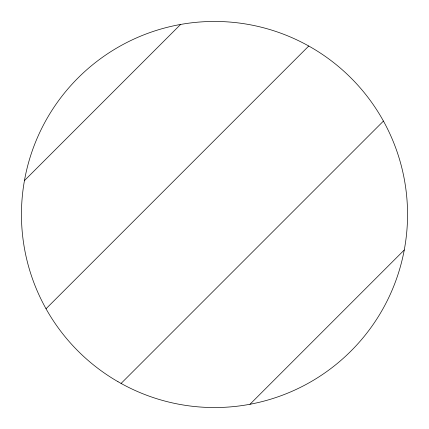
<?xml version="1.0" encoding="UTF-8"?>
<svg xmlns="http://www.w3.org/2000/svg" width="429" height="429" viewBox="0 0 429 429"><rect width="100%" height="100%" fill="white"/><g stroke="black" fill="none" stroke-linecap="round" stroke-linejoin="round"><path stroke-width="0.64" d="M24.453 180.593L180.593 24.453M46.021 308.757L308.757 46.021M121.075 383.44L383.44 121.075M249.984 404.263L404.263 249.984M117.975 381.687A193.05 193.05 0 0 0 407.55 214.5A193.05 193.05 0 0 0 117.975 47.313A193.05 193.05 0 0 0 117.975 381.687"/></g></svg>
